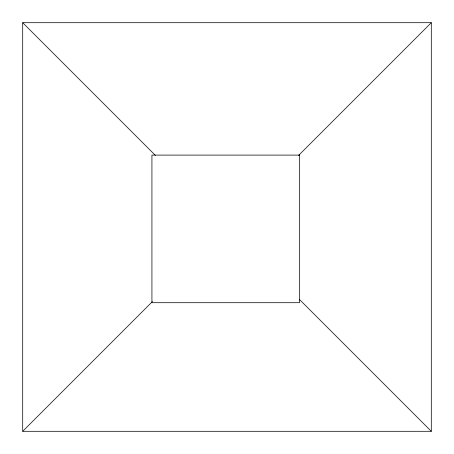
<?xml version="1.0" encoding="UTF-8"?>
<svg xmlns="http://www.w3.org/2000/svg" width="454" height="454" viewBox="0 0 454 454"><rect width="100%" height="100%" fill="white"/><g stroke="black" fill="none" stroke-linecap="round" stroke-linejoin="round"><path stroke-width="0.68" d="M22.7 431.3L431.3 431.3L431.3 22.7L22.7 22.7L22.7 431.3L152.391 301.609M298.607 155.393L431.3 22.7M22.7 22.7L155.393 155.393M299.606 299.606L431.3 431.3M299.538 155.098L151.931 155.098L151.931 302.704L299.538 302.704L299.538 155.098"/></g></svg>
